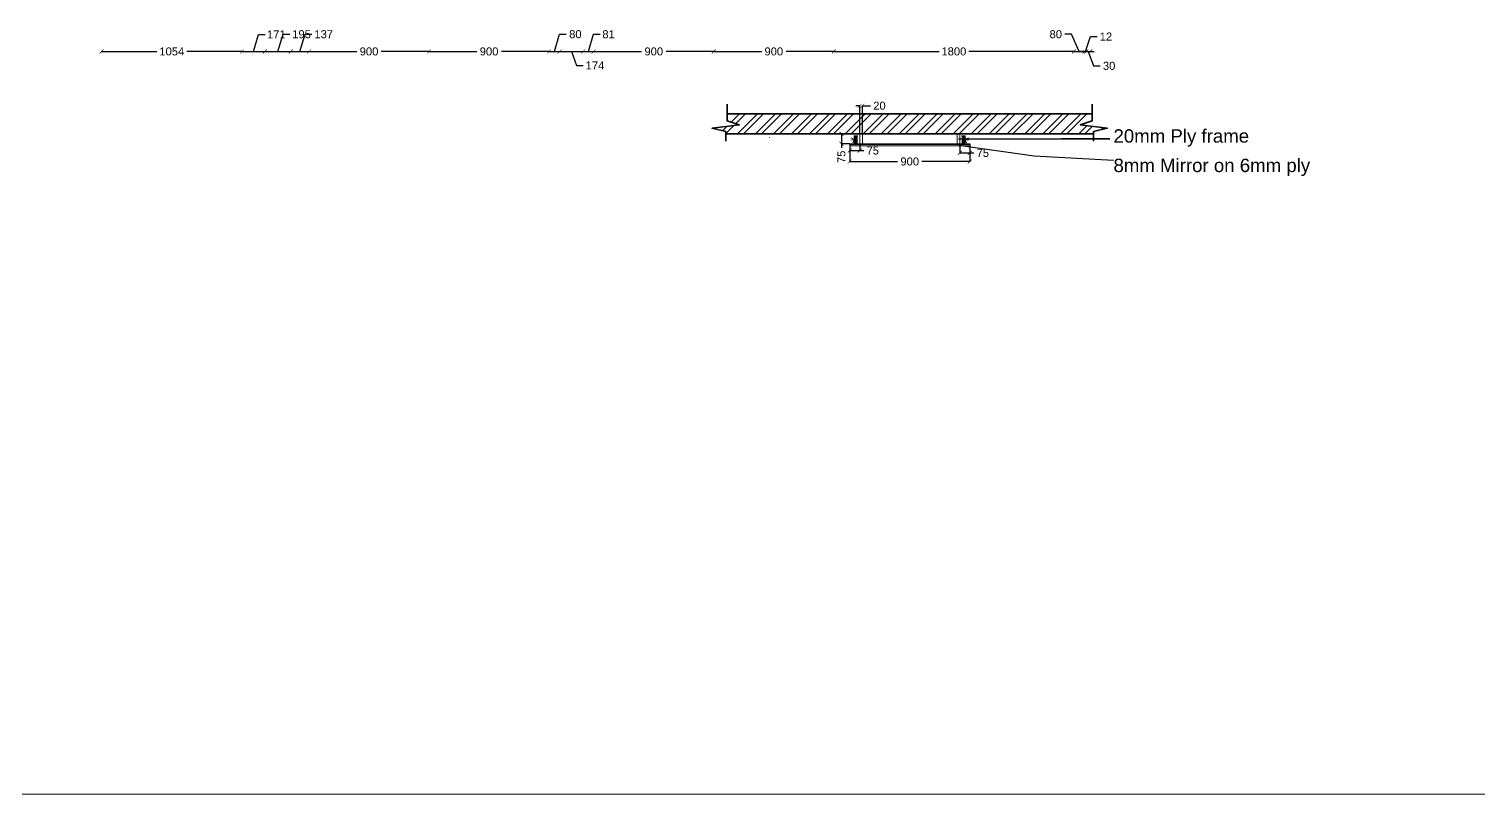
# Model space of a CAD drawing. Header units: millimetres. Extents: x 1464389 to 1998638, y -29162 to 256806.
# Drawn here: x 1889501 to 1900366, y 183861 to 189597 of the extents above; entities that cross this region are included whole.
import ezdxf

# ---------------------------------------------------------------- set-up
doc = ezdxf.new("R2010")
doc.units = ezdxf.units.MM
doc.header["$LTSCALE"] = 15
doc.header["$PDMODE"] = 35
doc.layers.get('0').update_dxf_attribs({"lineweight": 5})
for name, color, linetype, lineweight in [('dimension', 1, 'Continuous', 25), ('Hatch', 252, 'Continuous', 15), ('LS_DR_Wall', 5, 'Continuous', 35)]:
    doc.layers.add(name, color=color, linetype=linetype, lineweight=lineweight)
doc.layers.add('Text', color=250, linetype='Continuous')
doc.layers.add('TEXTS', color=7, linetype='Continuous', true_color=0x636466)
doc.styles.add('ARIAL', font='arial.ttf')
doc.dimstyles.new('SC-25', dxfattribs={"dimtxt": 60, "dimasz": 30, "dimexe": 0, "dimexo": 0, "dimgap": 25, "dimtad": 0, "dimdec": 0, "dimzin": 0, "dimdsep": 46, "dimtxsty": 'ARIAL', "dimblk": 'ARCHTICK', "dimcen": 0.09, "dimdle": 3, "dimclrd": 251, "dimclre": 251, "dimclrt": 1, "dimadec": 0, "dimazin": 0, "dimtfac": 1, "dimtdec": 0, "dimtofl": 0, "dimtmove": 0, "dimatfit": 2, "dimfxl": 100, "dimtolj": 1, "dimtzin": 0, "dimarcsym": 0})

# ---------------------------------------------------------------- blocks, each defined once
blk = doc.blocks.new('_ArchTick')
at = {"color": 0, "linetype": 'ByBlock', "const_width": 0.15}
blk.add_lwpolyline([(-0.5, -0.5), (0.5, 0.5)], dxfattribs=at)
blk = doc.blocks.new('*D1445')
at = {"layer": 'Defpoints', "color": 0, "ltscale": 0.25, "transparency": 16777216}
for p in [(1896480, 188736), (1896555, 188736), (1896555, 188667)]:
    blk.add_point(p, dxfattribs=at)
at = {"layer": 'dimension', "color": 251, "lineweight": -2, "ltscale": 0.25, "transparency": 16777216}
for p, q in [((1896480, 188736), (1896480, 188667)), ((1896555, 188736), (1896555, 188667)), ((1896477, 188667), (1896555, 188667)), ((1896555, 188667), (1896585, 188667))]:
    blk.add_line(p, q, dxfattribs=at)
at = {"layer": 'dimension', "color": 251, "lineweight": -2, "ltscale": 0.25, "transparency": 16777216, "xscale": 30, "yscale": 30, "zscale": 30, "rotation": 180}
blk.add_blockref('_ArchTick', (1896480, 188667), dxfattribs=at)
at = {"layer": 'dimension', "color": 251, "lineweight": -2, "ltscale": 0.25, "transparency": 16777216, "xscale": 30, "yscale": 30, "zscale": 30}
blk.add_blockref('_ArchTick', (1896555, 188667), dxfattribs=at)
at = {"layer": 'dimension', "color": 1, "ltscale": 0.25, "transparency": 16777216, "insert": (1896653, 188667), "char_height": 60, "attachment_point": 5, "style": 'ARIAL'}
blk.add_mtext('\\A1;75', dxfattribs=at)
blk = doc.blocks.new('*D1446')
at = {"layer": 'Defpoints', "color": 0, "ltscale": 0.25, "transparency": 16777216}
for p in [(1895655, 188722), (1896555, 188722), (1896555, 188603)]:
    blk.add_point(p, dxfattribs=at)
at = {"layer": 'dimension', "color": 251, "lineweight": -2, "ltscale": 0.25, "transparency": 16777216}
for p, q in [((1895655, 188722), (1895655, 188603)), ((1896555, 188722), (1896555, 188603)), ((1895652, 188603), (1896013, 188603)), ((1896558, 188603), (1896196, 188603))]:
    blk.add_line(p, q, dxfattribs=at)
at = {"layer": 'dimension', "color": 251, "lineweight": -2, "ltscale": 0.25, "transparency": 16777216, "xscale": 30, "yscale": 30, "zscale": 30, "rotation": 180}
blk.add_blockref('_ArchTick', (1895655, 188603), dxfattribs=at)
at = {"layer": 'dimension', "color": 251, "lineweight": -2, "ltscale": 0.25, "transparency": 16777216, "xscale": 30, "yscale": 30, "zscale": 30}
blk.add_blockref('_ArchTick', (1896555, 188603), dxfattribs=at)
at = {"layer": 'dimension', "color": 1, "ltscale": 0.25, "transparency": 16777216, "insert": (1896105, 188603), "char_height": 60, "attachment_point": 5, "style": 'ARIAL'}
blk.add_mtext('\\A1;900', dxfattribs=at)
blk = doc.blocks.new('*D1362')
at = {"layer": 'Defpoints', "color": 0, "ltscale": 0.25, "transparency": 16777216}
for p in [(1895655, 188726), (1895730, 188726), (1895730, 188685)]:
    blk.add_point(p, dxfattribs=at)
at = {"layer": 'dimension', "color": 251, "lineweight": -2, "ltscale": 0.25, "transparency": 16777216}
for p, q in [((1895655, 188726), (1895655, 188685)), ((1895730, 188726), (1895730, 188685)), ((1895652, 188685), (1895730, 188685)), ((1895730, 188685), (1895760, 188685))]:
    blk.add_line(p, q, dxfattribs=at)
at = {"layer": 'dimension', "color": 251, "lineweight": -2, "ltscale": 0.25, "transparency": 16777216, "xscale": 30, "yscale": 30, "zscale": 30, "rotation": 180}
blk.add_blockref('_ArchTick', (1895655, 188685), dxfattribs=at)
at = {"layer": 'dimension', "color": 251, "lineweight": -2, "ltscale": 0.25, "transparency": 16777216, "xscale": 30, "yscale": 30, "zscale": 30}
blk.add_blockref('_ArchTick', (1895730, 188685), dxfattribs=at)
at = {"layer": 'dimension', "color": 1, "ltscale": 0.25, "transparency": 16777216, "insert": (1895828, 188685), "char_height": 60, "attachment_point": 5, "style": 'ARIAL'}
blk.add_mtext('\\A1;75', dxfattribs=at)
blk = doc.blocks.new('*D1363')
at = {"layer": 'Defpoints', "color": 0, "ltscale": 0.25, "transparency": 16777216}
for p in [(1895750, 189021), (1895730, 188811), (1895750, 188811)]:
    blk.add_point(p, dxfattribs=at)
at = {"layer": 'dimension', "color": 251, "lineweight": -2, "ltscale": 0.25, "transparency": 16777216}
for p, q in [((1895730, 189021), (1895700, 189021)), ((1895730, 188811), (1895730, 189021)), ((1895750, 188811), (1895750, 189021)), ((1895750, 189021), (1895810, 189021))]:
    blk.add_line(p, q, dxfattribs=at)
at = {"layer": 'dimension', "color": 251, "lineweight": -2, "ltscale": 0.25, "transparency": 16777216, "xscale": 30, "yscale": 30, "zscale": 30}
blk.add_blockref('_ArchTick', (1895730, 189021), dxfattribs=at)
at = {"layer": 'dimension', "color": 251, "lineweight": -2, "ltscale": 0.25, "transparency": 16777216, "xscale": 30, "yscale": 30, "zscale": 30, "rotation": 180}
blk.add_blockref('_ArchTick', (1895750, 189021), dxfattribs=at)
at = {"layer": 'dimension', "color": 1, "ltscale": 0.25, "transparency": 16777216, "insert": (1895878, 189021), "char_height": 60, "attachment_point": 5, "style": 'ARIAL'}
blk.add_mtext('\\A1;20', dxfattribs=at)
blk = doc.blocks.new('*D1447')
at = {"layer": 'Defpoints', "color": 0, "ltscale": 0.25, "transparency": 16777216}
for p in [(1895593, 188811), (1895655, 188811), (1895655, 188736)]:
    blk.add_point(p, dxfattribs=at)
at = {"layer": 'dimension', "color": 251, "lineweight": -2, "ltscale": 0.25, "transparency": 16777216}
for p, q in [((1895655, 188811), (1895593, 188811)), ((1895593, 188811), (1895593, 188733)), ((1895655, 188736), (1895593, 188736)), ((1895593, 188736), (1895593, 188706))]:
    blk.add_line(p, q, dxfattribs=at)
at = {"layer": 'dimension', "color": 251, "lineweight": -2, "ltscale": 0.25, "transparency": 16777216, "xscale": 30, "yscale": 30, "zscale": 30}
for p, rotation in [((1895593, 188811), 90), ((1895593, 188736), 270)]:
    blk.add_blockref('_ArchTick', p, dxfattribs=dict(at, rotation=rotation))
at = {"layer": 'dimension', "color": 1, "ltscale": 0.25, "transparency": 16777216, "insert": (1895593, 188638), "char_height": 60, "attachment_point": 5, "rotation": 90, "style": 'ARIAL'}
blk.add_mtext('\\A1;75', dxfattribs=at)
blk = doc.blocks.new('*D1390')
at = {"layer": 'Defpoints', "color": 0, "ltscale": 0.25, "transparency": 16777216}
for p in [(1890045, 189428), (1891099, 189428), (1891099, 189428)]:
    blk.add_point(p, dxfattribs=at)
at = {"layer": 'dimension', "color": 251, "lineweight": -2, "ltscale": 0.25, "transparency": 16777216}
for p, q in [((1890042, 189428), (1890461, 189428)), ((1891102, 189428), (1890684, 189428))]:
    blk.add_line(p, q, dxfattribs=at)
at = {"layer": 'dimension', "color": 251, "lineweight": -2, "ltscale": 0.25, "transparency": 16777216, "xscale": 30, "yscale": 30, "zscale": 30, "rotation": 180}
blk.add_blockref('_ArchTick', (1890045, 189428), dxfattribs=at)
at = {"layer": 'dimension', "color": 251, "lineweight": -2, "ltscale": 0.25, "transparency": 16777216, "xscale": 30, "yscale": 30, "zscale": 30}
blk.add_blockref('_ArchTick', (1891099, 189428), dxfattribs=at)
at = {"layer": 'dimension', "color": 1, "ltscale": 0.25, "transparency": 16777216, "insert": (1890572, 189428), "char_height": 60, "attachment_point": 5, "style": 'ARIAL'}
blk.add_mtext('\\A1;1054', dxfattribs=at)
blk = doc.blocks.new('*D1391')
at = {"layer": 'Defpoints', "color": 0, "ltscale": 0.25, "transparency": 16777216}
for p in [(1891099, 189428), (1891270, 189428), (1891270, 189428)]:
    blk.add_point(p, dxfattribs=at)
at = {"layer": 'dimension', "color": 251, "lineweight": -2, "ltscale": 0.25, "transparency": 16777216}
for p, q in [((1891185, 189428), (1891223, 189556)), ((1891223, 189556), (1891273, 189556)), ((1891096, 189428), (1891273, 189428))]:
    blk.add_line(p, q, dxfattribs=at)
at = {"layer": 'dimension', "color": 251, "lineweight": -2, "ltscale": 0.25, "transparency": 16777216, "xscale": 30, "yscale": 30, "zscale": 30, "rotation": 180}
blk.add_blockref('_ArchTick', (1891099, 189428), dxfattribs=at)
at = {"layer": 'dimension', "color": 251, "lineweight": -2, "ltscale": 0.25, "transparency": 16777216, "xscale": 30, "yscale": 30, "zscale": 30}
blk.add_blockref('_ArchTick', (1891270, 189428), dxfattribs=at)
at = {"layer": 'dimension', "color": 1, "ltscale": 0.25, "transparency": 16777216, "insert": (1891356, 189556), "char_height": 60, "attachment_point": 5, "style": 'ARIAL'}
blk.add_mtext('\\A1;171', dxfattribs=at)
blk = doc.blocks.new('*D1392')
at = {"layer": 'Defpoints', "color": 0, "ltscale": 0.25, "transparency": 16777216}
for p in [(1891270, 189428), (1891465, 189428), (1891465, 189428)]:
    blk.add_point(p, dxfattribs=at)
at = {"layer": 'dimension', "color": 251, "lineweight": -2, "ltscale": 0.25, "transparency": 16777216}
for p, q in [((1891367, 189428), (1891406, 189557)), ((1891406, 189557), (1891456, 189557)), ((1891267, 189428), (1891468, 189428))]:
    blk.add_line(p, q, dxfattribs=at)
at = {"layer": 'dimension', "color": 251, "lineweight": -2, "ltscale": 0.25, "transparency": 16777216, "xscale": 30, "yscale": 30, "zscale": 30, "rotation": 180}
blk.add_blockref('_ArchTick', (1891270, 189428), dxfattribs=at)
at = {"layer": 'dimension', "color": 251, "lineweight": -2, "ltscale": 0.25, "transparency": 16777216, "xscale": 30, "yscale": 30, "zscale": 30}
blk.add_blockref('_ArchTick', (1891465, 189428), dxfattribs=at)
at = {"layer": 'dimension', "color": 1, "ltscale": 0.25, "transparency": 16777216, "insert": (1891545, 189557), "char_height": 60, "attachment_point": 5, "style": 'ARIAL'}
blk.add_mtext('\\A1;195', dxfattribs=at)
blk = doc.blocks.new('*D1393')
at = {"layer": 'Defpoints', "color": 0, "ltscale": 0.25, "transparency": 16777216}
for p in [(1891465, 189428), (1891601, 189428), (1891601, 189428)]:
    blk.add_point(p, dxfattribs=at)
at = {"layer": 'dimension', "color": 251, "lineweight": -2, "ltscale": 0.25, "transparency": 16777216}
for p, q in [((1891533, 189428), (1891572, 189557)), ((1891572, 189557), (1891622, 189557)), ((1891462, 189428), (1891604, 189428))]:
    blk.add_line(p, q, dxfattribs=at)
at = {"layer": 'dimension', "color": 251, "lineweight": -2, "ltscale": 0.25, "transparency": 16777216, "xscale": 30, "yscale": 30, "zscale": 30, "rotation": 180}
blk.add_blockref('_ArchTick', (1891465, 189428), dxfattribs=at)
at = {"layer": 'dimension', "color": 251, "lineweight": -2, "ltscale": 0.25, "transparency": 16777216, "xscale": 30, "yscale": 30, "zscale": 30}
blk.add_blockref('_ArchTick', (1891601, 189428), dxfattribs=at)
at = {"layer": 'dimension', "color": 1, "ltscale": 0.25, "transparency": 16777216, "insert": (1891711, 189557), "char_height": 60, "attachment_point": 5, "style": 'ARIAL'}
blk.add_mtext('\\A1;137', dxfattribs=at)
blk = doc.blocks.new('*D1394')
at = {"layer": 'Defpoints', "color": 0, "ltscale": 0.25, "transparency": 16777216}
for p in [(1891601, 189428), (1892501, 189428), (1892501, 189428)]:
    blk.add_point(p, dxfattribs=at)
at = {"layer": 'dimension', "color": 251, "lineweight": -2, "ltscale": 0.25, "transparency": 16777216}
for p, q in [((1891598, 189428), (1891960, 189428)), ((1892504, 189428), (1892143, 189428))]:
    blk.add_line(p, q, dxfattribs=at)
at = {"layer": 'dimension', "color": 251, "lineweight": -2, "ltscale": 0.25, "transparency": 16777216, "xscale": 30, "yscale": 30, "zscale": 30, "rotation": 180}
blk.add_blockref('_ArchTick', (1891601, 189428), dxfattribs=at)
at = {"layer": 'dimension', "color": 251, "lineweight": -2, "ltscale": 0.25, "transparency": 16777216, "xscale": 30, "yscale": 30, "zscale": 30}
blk.add_blockref('_ArchTick', (1892501, 189428), dxfattribs=at)
at = {"layer": 'dimension', "color": 1, "ltscale": 0.25, "transparency": 16777216, "insert": (1892051, 189428), "char_height": 60, "attachment_point": 5, "style": 'ARIAL'}
blk.add_mtext('\\A1;900', dxfattribs=at)
blk = doc.blocks.new('*D1395')
at = {"layer": 'Defpoints', "color": 0, "ltscale": 0.25, "transparency": 16777216}
for p in [(1892501, 189428), (1893401, 189428), (1893401, 189428)]:
    blk.add_point(p, dxfattribs=at)
at = {"layer": 'dimension', "color": 251, "lineweight": -2, "ltscale": 0.25, "transparency": 16777216}
for p, q in [((1892498, 189428), (1892860, 189428)), ((1893404, 189428), (1893043, 189428))]:
    blk.add_line(p, q, dxfattribs=at)
at = {"layer": 'dimension', "color": 251, "lineweight": -2, "ltscale": 0.25, "transparency": 16777216, "xscale": 30, "yscale": 30, "zscale": 30, "rotation": 180}
blk.add_blockref('_ArchTick', (1892501, 189428), dxfattribs=at)
at = {"layer": 'dimension', "color": 251, "lineweight": -2, "ltscale": 0.25, "transparency": 16777216, "xscale": 30, "yscale": 30, "zscale": 30}
blk.add_blockref('_ArchTick', (1893401, 189428), dxfattribs=at)
at = {"layer": 'dimension', "color": 1, "ltscale": 0.25, "transparency": 16777216, "insert": (1892951, 189428), "char_height": 60, "attachment_point": 5, "style": 'ARIAL'}
blk.add_mtext('\\A1;900', dxfattribs=at)
blk = doc.blocks.new('*D1396')
at = {"layer": 'Defpoints', "color": 0, "ltscale": 0.25, "transparency": 16777216}
for p in [(1893401, 189428), (1893481, 189428), (1893481, 189428)]:
    blk.add_point(p, dxfattribs=at)
at = {"layer": 'dimension', "color": 251, "lineweight": -2, "ltscale": 0.25, "transparency": 16777216}
for p, q in [((1893441, 189428), (1893480, 189557)), ((1893480, 189557), (1893530, 189557)), ((1893398, 189428), (1893484, 189428))]:
    blk.add_line(p, q, dxfattribs=at)
at = {"layer": 'dimension', "color": 251, "lineweight": -2, "ltscale": 0.25, "transparency": 16777216, "xscale": 30, "yscale": 30, "zscale": 30, "rotation": 180}
blk.add_blockref('_ArchTick', (1893401, 189428), dxfattribs=at)
at = {"layer": 'dimension', "color": 251, "lineweight": -2, "ltscale": 0.25, "transparency": 16777216, "xscale": 30, "yscale": 30, "zscale": 30}
blk.add_blockref('_ArchTick', (1893481, 189428), dxfattribs=at)
at = {"layer": 'dimension', "color": 1, "ltscale": 0.25, "transparency": 16777216, "insert": (1893598, 189557), "char_height": 60, "attachment_point": 5, "style": 'ARIAL'}
blk.add_mtext('\\A1;80', dxfattribs=at)
blk = doc.blocks.new('*D1397')
at = {"layer": 'Defpoints', "color": 0, "ltscale": 0.25, "transparency": 16777216}
for p in [(1893481, 189428), (1893655, 189428), (1893655, 189428)]:
    blk.add_point(p, dxfattribs=at)
at = {"layer": 'dimension', "color": 251, "lineweight": -2, "ltscale": 0.25, "transparency": 16777216}
for p, q in [((1893478, 189428), (1893658, 189428)), ((1893568, 189428), (1893607, 189323)), ((1893607, 189323), (1893657, 189323))]:
    blk.add_line(p, q, dxfattribs=at)
at = {"layer": 'dimension', "color": 251, "lineweight": -2, "ltscale": 0.25, "transparency": 16777216, "xscale": 30, "yscale": 30, "zscale": 30, "rotation": 180}
blk.add_blockref('_ArchTick', (1893481, 189428), dxfattribs=at)
at = {"layer": 'dimension', "color": 251, "lineweight": -2, "ltscale": 0.25, "transparency": 16777216, "xscale": 30, "yscale": 30, "zscale": 30}
blk.add_blockref('_ArchTick', (1893655, 189428), dxfattribs=at)
at = {"layer": 'dimension', "color": 1, "ltscale": 0.25, "transparency": 16777216, "insert": (1893745, 189323), "char_height": 60, "attachment_point": 5, "style": 'ARIAL'}
blk.add_mtext('\\A1;174', dxfattribs=at)
blk = doc.blocks.new('*D1398')
at = {"layer": 'Defpoints', "color": 0, "ltscale": 0.25, "transparency": 16777216}
for p in [(1893655, 189428), (1893736, 189428), (1893736, 189428)]:
    blk.add_point(p, dxfattribs=at)
at = {"layer": 'dimension', "color": 251, "lineweight": -2, "ltscale": 0.25, "transparency": 16777216}
for p, q in [((1893696, 189428), (1893735, 189557)), ((1893735, 189557), (1893785, 189557)), ((1893652, 189428), (1893739, 189428))]:
    blk.add_line(p, q, dxfattribs=at)
at = {"layer": 'dimension', "color": 251, "lineweight": -2, "ltscale": 0.25, "transparency": 16777216, "xscale": 30, "yscale": 30, "zscale": 30, "rotation": 180}
blk.add_blockref('_ArchTick', (1893655, 189428), dxfattribs=at)
at = {"layer": 'dimension', "color": 251, "lineweight": -2, "ltscale": 0.25, "transparency": 16777216, "xscale": 30, "yscale": 30, "zscale": 30}
blk.add_blockref('_ArchTick', (1893736, 189428), dxfattribs=at)
at = {"layer": 'dimension', "color": 1, "ltscale": 0.25, "transparency": 16777216, "insert": (1893847, 189557), "char_height": 60, "attachment_point": 5, "style": 'ARIAL'}
blk.add_mtext('\\A1;81', dxfattribs=at)
blk = doc.blocks.new('*D1399')
at = {"layer": 'Defpoints', "color": 0, "ltscale": 0.25, "transparency": 16777216}
for p in [(1893736, 189428), (1894636, 189428), (1894636, 189428)]:
    blk.add_point(p, dxfattribs=at)
at = {"layer": 'dimension', "color": 251, "lineweight": -2, "ltscale": 0.25, "transparency": 16777216}
for p, q in [((1893733, 189428), (1894095, 189428)), ((1894639, 189428), (1894278, 189428))]:
    blk.add_line(p, q, dxfattribs=at)
at = {"layer": 'dimension', "color": 251, "lineweight": -2, "ltscale": 0.25, "transparency": 16777216, "xscale": 30, "yscale": 30, "zscale": 30, "rotation": 180}
blk.add_blockref('_ArchTick', (1893736, 189428), dxfattribs=at)
at = {"layer": 'dimension', "color": 251, "lineweight": -2, "ltscale": 0.25, "transparency": 16777216, "xscale": 30, "yscale": 30, "zscale": 30}
blk.add_blockref('_ArchTick', (1894636, 189428), dxfattribs=at)
at = {"layer": 'dimension', "color": 1, "ltscale": 0.25, "transparency": 16777216, "insert": (1894186, 189428), "char_height": 60, "attachment_point": 5, "style": 'ARIAL'}
blk.add_mtext('\\A1;900', dxfattribs=at)
blk = doc.blocks.new('*D1400')
at = {"layer": 'Defpoints', "color": 0, "ltscale": 0.25, "transparency": 16777216}
for p in [(1894636, 189428), (1895536, 189428), (1895536, 189428)]:
    blk.add_point(p, dxfattribs=at)
at = {"layer": 'dimension', "color": 251, "lineweight": -2, "ltscale": 0.25, "transparency": 16777216}
for p, q in [((1894633, 189428), (1894995, 189428)), ((1895539, 189428), (1895178, 189428))]:
    blk.add_line(p, q, dxfattribs=at)
at = {"layer": 'dimension', "color": 251, "lineweight": -2, "ltscale": 0.25, "transparency": 16777216, "xscale": 30, "yscale": 30, "zscale": 30, "rotation": 180}
blk.add_blockref('_ArchTick', (1894636, 189428), dxfattribs=at)
at = {"layer": 'dimension', "color": 251, "lineweight": -2, "ltscale": 0.25, "transparency": 16777216, "xscale": 30, "yscale": 30, "zscale": 30}
blk.add_blockref('_ArchTick', (1895536, 189428), dxfattribs=at)
at = {"layer": 'dimension', "color": 1, "ltscale": 0.25, "transparency": 16777216, "insert": (1895086, 189428), "char_height": 60, "attachment_point": 5, "style": 'ARIAL'}
blk.add_mtext('\\A1;900', dxfattribs=at)
blk = doc.blocks.new('*D1401')
at = {"layer": 'Defpoints', "color": 0, "ltscale": 0.25, "transparency": 16777216}
for p in [(1895536, 189428), (1897336, 189428), (1897336, 189428)]:
    blk.add_point(p, dxfattribs=at)
at = {"layer": 'dimension', "color": 251, "lineweight": -2, "ltscale": 0.25, "transparency": 16777216}
for p, q in [((1895533, 189428), (1896325, 189428)), ((1897339, 189428), (1896548, 189428))]:
    blk.add_line(p, q, dxfattribs=at)
at = {"layer": 'dimension', "color": 251, "lineweight": -2, "ltscale": 0.25, "transparency": 16777216, "xscale": 30, "yscale": 30, "zscale": 30, "rotation": 180}
blk.add_blockref('_ArchTick', (1895536, 189428), dxfattribs=at)
at = {"layer": 'dimension', "color": 251, "lineweight": -2, "ltscale": 0.25, "transparency": 16777216, "xscale": 30, "yscale": 30, "zscale": 30}
blk.add_blockref('_ArchTick', (1897336, 189428), dxfattribs=at)
at = {"layer": 'dimension', "color": 1, "ltscale": 0.25, "transparency": 16777216, "insert": (1896436, 189428), "char_height": 60, "attachment_point": 5, "style": 'ARIAL'}
blk.add_mtext('\\A1;1800', dxfattribs=at)
blk = doc.blocks.new('*D1402')
at = {"layer": 'Defpoints', "color": 0, "ltscale": 0.25, "transparency": 16777216}
for p in [(1897336, 189428), (1897416, 189428), (1897416, 189428)]:
    blk.add_point(p, dxfattribs=at)
at = {"layer": 'dimension', "color": 251, "lineweight": -2, "ltscale": 0.25, "transparency": 16777216}
for p, q in [((1897318, 189557), (1897268, 189557)), ((1897376, 189428), (1897318, 189557)), ((1897333, 189428), (1897419, 189428))]:
    blk.add_line(p, q, dxfattribs=at)
at = {"layer": 'dimension', "color": 251, "lineweight": -2, "ltscale": 0.25, "transparency": 16777216, "xscale": 30, "yscale": 30, "zscale": 30, "rotation": 180}
blk.add_blockref('_ArchTick', (1897336, 189428), dxfattribs=at)
at = {"layer": 'dimension', "color": 251, "lineweight": -2, "ltscale": 0.25, "transparency": 16777216, "xscale": 30, "yscale": 30, "zscale": 30}
blk.add_blockref('_ArchTick', (1897416, 189428), dxfattribs=at)
at = {"layer": 'dimension', "color": 1, "ltscale": 0.25, "transparency": 16777216, "insert": (1897200, 189557), "char_height": 60, "attachment_point": 5, "style": 'ARIAL'}
blk.add_mtext('\\A1;80', dxfattribs=at)
blk = doc.blocks.new('*D1403')
at = {"layer": 'Defpoints', "color": 0, "ltscale": 0.25, "transparency": 16777216}
for p in [(1897416, 189428), (1897428, 189428), (1897428, 189428)]:
    blk.add_point(p, dxfattribs=at)
at = {"layer": 'dimension', "color": 251, "lineweight": -2, "ltscale": 0.25, "transparency": 16777216}
for p, q in [((1897422, 189428), (1897461, 189540)), ((1897461, 189540), (1897511, 189540)), ((1897416, 189428), (1897386, 189428)), ((1897416, 189428), (1897428, 189428)), ((1897428, 189428), (1897458, 189428))]:
    blk.add_line(p, q, dxfattribs=at)
at = {"layer": 'dimension', "color": 251, "lineweight": -2, "ltscale": 0.25, "transparency": 16777216, "xscale": 30, "yscale": 30, "zscale": 30}
blk.add_blockref('_ArchTick', (1897416, 189428), dxfattribs=at)
at = {"layer": 'dimension', "color": 251, "lineweight": -2, "ltscale": 0.25, "transparency": 16777216, "xscale": 30, "yscale": 30, "zscale": 30, "rotation": 180}
blk.add_blockref('_ArchTick', (1897428, 189428), dxfattribs=at)
at = {"layer": 'dimension', "color": 1, "ltscale": 0.25, "transparency": 16777216, "insert": (1897576, 189540), "char_height": 60, "attachment_point": 5, "style": 'ARIAL'}
blk.add_mtext('\\A1;12', dxfattribs=at)
blk = doc.blocks.new('*D1404')
at = {"layer": 'Defpoints', "color": 0, "ltscale": 0.25, "transparency": 16777216}
for p in [(1897428, 189428), (1897458, 189428), (1897458, 189428)]:
    blk.add_point(p, dxfattribs=at)
at = {"layer": 'dimension', "color": 251, "lineweight": -2, "ltscale": 0.25, "transparency": 16777216}
for p, q in [((1897428, 189428), (1897398, 189428)), ((1897428, 189428), (1897458, 189428)), ((1897443, 189428), (1897482, 189320)), ((1897458, 189428), (1897488, 189428)), ((1897482, 189320), (1897532, 189320))]:
    blk.add_line(p, q, dxfattribs=at)
at = {"layer": 'dimension', "color": 251, "lineweight": -2, "ltscale": 0.25, "transparency": 16777216, "xscale": 30, "yscale": 30, "zscale": 30}
blk.add_blockref('_ArchTick', (1897428, 189428), dxfattribs=at)
at = {"layer": 'dimension', "color": 251, "lineweight": -2, "ltscale": 0.25, "transparency": 16777216, "xscale": 30, "yscale": 30, "zscale": 30, "rotation": 180}
blk.add_blockref('_ArchTick', (1897458, 189428), dxfattribs=at)
at = {"layer": 'dimension', "color": 1, "ltscale": 0.25, "transparency": 16777216, "insert": (1897600, 189320), "char_height": 60, "attachment_point": 5, "style": 'ARIAL'}
blk.add_mtext('\\A1;30', dxfattribs=at)

msp = doc.modelspace()

# ---------------------------------------------------------------- hatches: boundary and pattern name
at = {"layer": 'Hatch', "ltscale": 0.25}
h = msp.add_hatch(dxfattribs=at)
h.set_pattern_fill('ANSI32', color=256, scale=10)
h.set_pattern_definition([(45, (622507.04, 311361.97), (-67.351921, 67.351921), []), (45, (622551.94, 311361.97), (-67.351921, 67.351921), [])])
h.paths.add_polyline_path([(1897473.4, 188908.8), (1897383.2, 188876.9), (1897586.1, 188852.8), (1897483.2, 188827.7), (1897483.2, 188810.5), (1897079.7, 188810.5), (1897154.7, 188810.5), (1897154.7, 188729.5), (1897155.5, 188810.5), (1895055.5, 188810.5), (1895054.7, 188729.5), (1895054.7, 188810.5), (1895129.7, 188810.5), (1894726.1, 188810.5), (1894726.1, 188827.7), (1894623.2, 188852.8), (1894826.2, 188876.9), (1894735.9, 188908.8), (1894735.9, 188960.5), (1897473.4, 188960.5)])
at = {"layer": 'Hatch', "ltscale": 0.25, "true_color": 0xf8d731}
h = msp.add_hatch(color=40, dxfattribs=at)
h.dxf.hatch_style = 1
h.paths.add_polyline_path([(1895688.9, 188735.5), (1895689.3, 188795.7), (1895715.9, 188796.5), (1895715.9, 188735.5)])
h = msp.add_hatch(color=40, dxfattribs=at)
h.dxf.hatch_style = 1
h.paths.add_polyline_path([(1896520.4, 188735.5), (1896520.1, 188795.7), (1896493.5, 188796.5), (1896493.5, 188735.5)])

# ---------------------------------------------------------------- linework, layer by layer
at = {"ltscale": 0.25}
for p, q in [((1896554.7, 188735.5), (1895654.7, 188735.5)), ((1895654.7, 188729.5), (1895654.7, 188735.5)), ((1896554.7, 188729.5), (1895654.7, 188729.5)), ((1895654.7, 188729.5), (1895654.7, 188721.5)), ((1895654.7, 188721.5), (1896554.7, 188721.5)), ((1896554.7, 188729.5), (1896554.7, 188735.5)), ((1896554.7, 188721.5), (1896554.7, 188729.5)), ((1875640.4, 183860.7), (1920308.5, 183860.7))]:
    msp.add_line(p, q, dxfattribs=at)
at = {"color": 41, "ltscale": 0.25, "true_color": 0xf4ee51}
for points in [[(1895689.1, 188768.9), (1895663.5, 188780.7), (1895689.1, 188768.9), (1895664.3, 188763.5), (1895689.1, 188768.9), (1895677.6, 188744), (1895689.1, 188768.9)], [(1895715.9, 188796.5), (1895689.3, 188795.7), (1895688.9, 188735.5), (1895715.9, 188735.5)], [(1896493.5, 188796.5), (1896520.1, 188795.7), (1896520.4, 188735.5), (1896493.5, 188735.5)], [(1896520.2, 188768.9), (1896545.8, 188780.7), (1896520.2, 188768.9), (1896545, 188763.5), (1896520.2, 188768.9), (1896531.7, 188744), (1896520.2, 188768.9)]]:
    msp.add_lwpolyline(points, dxfattribs=at)
at = {"ltscale": 0.25}
for points in [[(1895729.7, 188735.5), (1895729.7, 188810.5), (1895749.7, 188810.5), (1895749.7, 188735.5)], [(1896479.7, 188735.5), (1896479.7, 188810.5), (1896459.7, 188810.5), (1896459.7, 188735.5)]]:
    msp.add_lwpolyline(points, dxfattribs=at)
at = {"layer": 'LS_DR_Wall', "ltscale": 0.25}
for p, q in [((1897473.4, 188960.5), (1894735.9, 188960.5)), ((1897483.2, 188810.5), (1894727.7, 188810.5))]:
    msp.add_line(p, q, dxfattribs=at)
for points in [[(1894735.9, 189033.8), (1894735.9, 188908.8), (1894826.2, 188876.9), (1894623.2, 188852.8), (1894726.1, 188827.7), (1894726.1, 188755.9)], [(1897473.4, 189033.8), (1897473.4, 188908.8), (1897383.2, 188876.9), (1897586.1, 188852.8), (1897483.2, 188827.7), (1897483.2, 188755.9)]]:
    msp.add_lwpolyline(points, dxfattribs=at)

# ---------------------------------------------------------------- texts
at = {"layer": 'Text', "char_height": 100, "width": 2137.719, "attachment_point": 3, "style": 'ARIAL'}
for s, insert in [('\\pxql;20mm Ply frame', (1899770.5, 188844.5)), ('\\pxql;8mm Mirror on 6mm ply', (1899770.5, 188623.9))]:
    msp.add_mtext(s, dxfattribs=dict(at, insert=insert))

# ---------------------------------------------------------------- dimensions: what is measured, and where the dimension line sits
at = {"layer": 'dimension', "ltscale": 0.25}
for base, p1, p2, picture, middle in [((1891270.1, 189427.8), (1891099.5, 189427.8), (1891270.1, 189427.8), '*D1391', (1891298.1, 189555.6)), ((1891464.9, 189427.8), (1891270.1, 189427.8), (1891464.9, 189427.8), '*D1392', (1891481.3, 189557.2)), ((1891601.5, 189427.8), (1891464.9, 189427.8), (1891601.5, 189427.8), '*D1393', (1891647.1, 189557.2)), ((1893481.5, 189427.8), (1893401.5, 189427.8), (1893481.5, 189427.8), '*D1396', (1893555.3, 189557.2)), ((1893736.5, 189427.8), (1893655.5, 189427.8), (1893736.5, 189427.8), '*D1398', (1893809.8, 189557.2)), ((1892501.5, 189427.8), (1891601.5, 189427.8), (1892501.5, 189427.8), '*D1394', (1892051.5, 189427.8)), ((1893401.5, 189427.8), (1892501.5, 189427.8), (1893401.5, 189427.8), '*D1395', (1892951.5, 189427.8)), ((1894636.5, 189427.8), (1893736.5, 189427.8), (1894636.5, 189427.8), '*D1399', (1894186.5, 189427.8)), ((1895536.5, 189427.8), (1894636.5, 189427.8), (1895536.5, 189427.8), '*D1400', (1895086.5, 189427.8)), ((1897336.5, 189427.8), (1895536.5, 189427.8), (1897336.5, 189427.8), '*D1401', (1896436.5, 189427.8))]:
    dim = msp.add_linear_dim(base=base, p1=p1, p2=p2, dimstyle='SC-25', override={"dimtmove": 1}, dxfattribs=at)
    dim.commit()
    dim.dimension.update_dxf_attribs({"geometry": picture, "text_midpoint": middle})
for base, p1, p2, picture, middle in [((1897416.5, 189427.8), (1897336.5, 189427.8), (1897416.5, 189427.8), '*D1402', (1897242.6, 189557.2)), ((1897428.5, 189427.8), (1897416.5, 189427.8), (1897428.5, 189427.8), '*D1403', (1897535.9, 189540.2)), ((1893655.5, 189427.8), (1893481.5, 189427.8), (1893655.5, 189427.8), '*D1397', (1893681.9, 189322.8)), ((1897458.5, 189427.8), (1897428.5, 189427.8), (1897458.5, 189427.8), '*D1404', (1897557.3, 189320.5))]:
    dim = msp.add_linear_dim(base=base, p1=p1, p2=p2, dimstyle='SC-25', override={"dimtmove": 1}, dxfattribs=at)
    dim.commit()
    dim.dimension.update_dxf_attribs({"geometry": picture, "text_midpoint": middle, "dimtype": 160})
for base, p1, p2, picture, middle in [((1891099.5, 189427.8), (1890045.5, 189427.8), (1891099.5, 189427.8), '*D1390', (1890572.5, 189427.8)), ((1895749.7, 189020.8), (1895729.7, 188810.5), (1895749.7, 188810.5), '*D1363', (1895878.1, 189020.8)), ((1895729.7, 188684.5), (1895654.7, 188725.5), (1895729.7, 188725.5), '*D1362', (1895827.6, 188684.5)), ((1896554.7, 188602.9), (1895654.7, 188721.5), (1896554.7, 188721.5), '*D1446', (1896104.7, 188602.9)), ((1896554.7, 188667.2), (1896479.7, 188735.5), (1896554.7, 188735.5), '*D1445', (1896652.6, 188667.2))]:
    dim = msp.add_linear_dim(base=base, p1=p1, p2=p2, dimstyle='SC-25', dxfattribs=at)
    dim.commit()
    dim.dimension.update_dxf_attribs({"geometry": picture, "text_midpoint": middle})
dim = msp.add_linear_dim(base=(1895593.1, 188810.5), p1=(1895654.7, 188735.5), p2=(1895654.7, 188810.5), angle=90, dimstyle='SC-25', dxfattribs=at)
dim.commit()
dim.dimension.update_dxf_attribs({"geometry": '*D1447', "text_midpoint": (1895593.1, 188637.6), "dimtype": 160})

# ---------------------------------------------------------------- leaders
at = {"layer": 'TEXTS'}
for points in [[(1896469.7, 188772.4), (1897605.8, 188772.4), (1897243.3, 188772.4)], [(1896469.7, 188725.2), (1897037.8, 188644.7), (1897632.8, 188613.4)]]:
    msp.add_leader(points, dimstyle='SC-25', override={"dimtad": 0}, dxfattribs=at)

doc.saveas('drawing.dxf')
